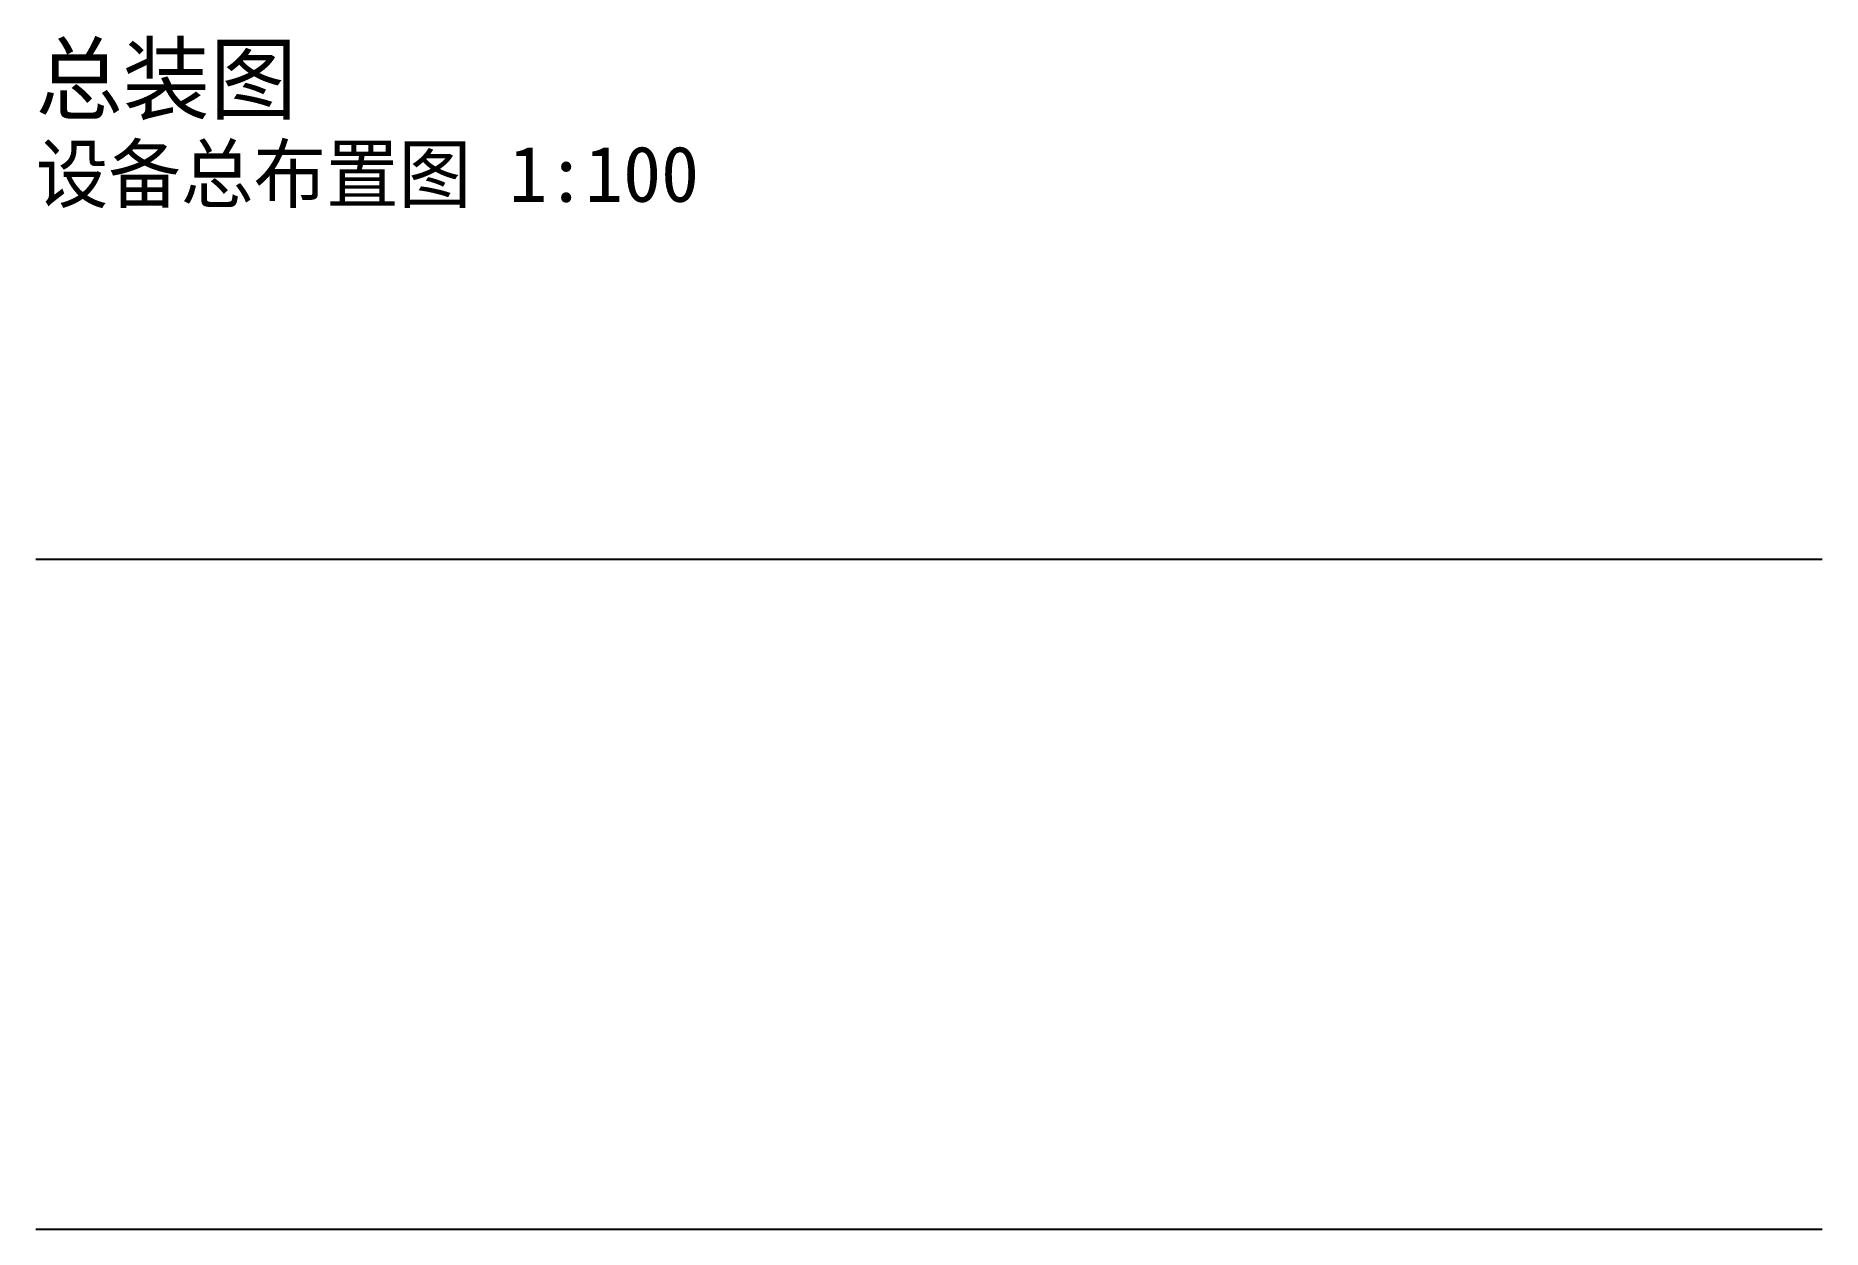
# Model space of a CAD drawing. Extents: x 0 to 8000, y 0 to 5344.
import ezdxf

# ---------------------------------------------------------------- set-up
doc = ezdxf.new("R2010")
doc.units = 0

msp = doc.modelspace()

# ---------------------------------------------------------------- linework, layer by layer
at = {"layer": 'A-GA'}
for p, q in [((0, 3000), (8000, 3000)), ((0, 0), (8000, 0))]:
    msp.add_line(p, q, dxfattribs=at)

# ---------------------------------------------------------------- texts
at = {"layer": 'A-TITLE'}
for s, height, p in [('总装图', 300, (0, 5000)), ('设备总布置图 1:100', 250, (0, 4600))]:
    msp.add_text(s, height=height, dxfattribs=at).set_placement(p)

doc.saveas('drawing.dxf')
